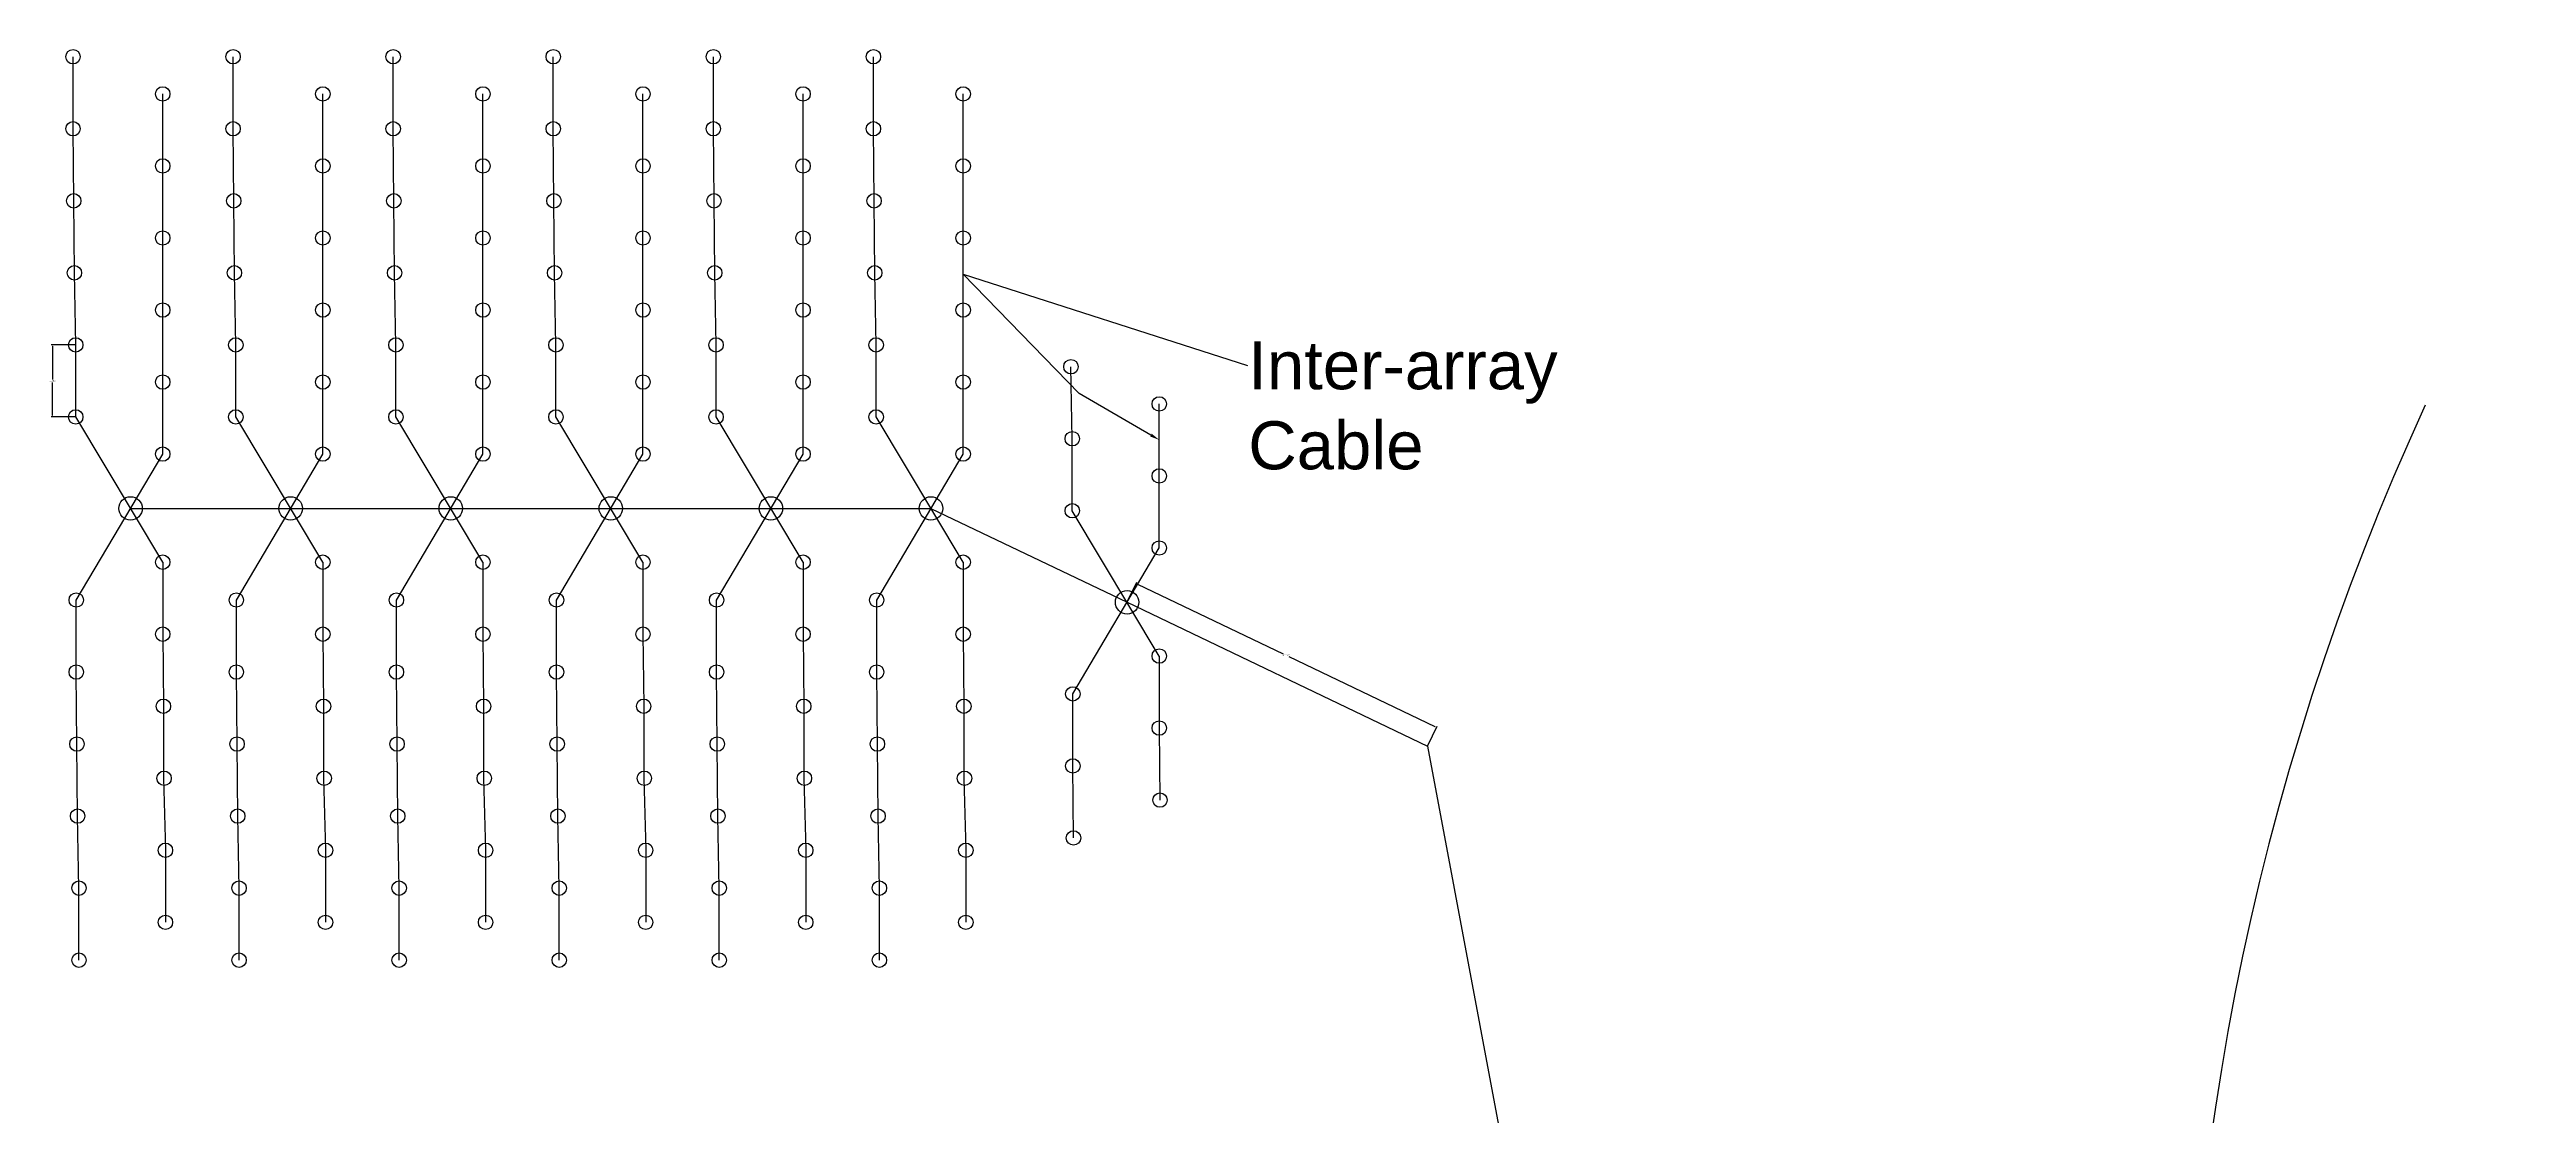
# Model space of a CAD drawing. Header units: metres. Extents: x -8 to 912, y -374 to 8.
# Drawn here: x -7.6 to 301.9, y -124.9 to 8.2 of the extents above; entities that cross this region are included whole.
import ezdxf
from ezdxf import colors
from ezdxf.entities.mleader import LeaderData, LeaderLine
from ezdxf.math import Vec2, Vec3

# ---------------------------------------------------------------- set-up
doc = ezdxf.new("R2010")
doc.units = ezdxf.units.M
doc.header["$MEASUREMENT"] = 0
doc.styles.get("Standard").update_dxf_attribs({"font": 'arial.ttf'})
doc.dimstyles.get("Standard").update_dxf_attribs({"dimtxt": 0.18, "dimasz": 0.18, "dimexe": 0.18, "dimexo": 0.0625, "dimgap": 0.09, "dimtad": 0, "dimtih": 1, "dimtoh": 1, "dimdec": 4, "dimzin": 0, "dimdsep": 46, "dimtxsty": 'Standard', "dimcen": 0.09, "dimadec": 0, "dimazin": 0, "dimtfac": 1, "dimtdec": 4, "dimtofl": 0, "dimtmove": 0, "dimatfit": 3, "dimfxl": 1, "dimtolj": 1, "dimtzin": 0, "dimarcsym": 0})

# ---------------------------------------------------------------- blocks, each defined once
blk = doc.blocks.new('*D6')
at = {"color": 0, "lineweight": -2, "transparency": 16777216}
for p, q in [((-4.36, -28.65), (-7.38, -28.65)), ((-7.2, -28.83), (-7.2, -32.97)), ((-7.2, -37.47), (-7.2, -33.33)), ((-4.36, -37.65), (-7.38, -37.65))]:
    blk.add_line(p, q, dxfattribs=at)
at = {"color": 0, "transparency": 16777216}
for points in [[(-7.23, -28.83), (-7.17, -28.83), (-7.2, -28.65)], [(-7.23, -37.47), (-7.17, -37.47), (-7.2, -37.65)]]:
    blk.add_solid(points, dxfattribs=at)
at = {"layer": 'Defpoints', "color": 0, "transparency": 16777216}
for p in [(-7.2, -28.65), (-4.3, -28.65), (-4.3, -37.65)]:
    blk.add_point(p, dxfattribs=at)
at = {"color": 0, "transparency": 16777216, "insert": (-7.2, -33.15), "char_height": 0.18, "attachment_point": 5}
blk.add_mtext('\\A1;9.0000', dxfattribs=at)
blk = doc.blocks.new('*D7')
at = {"color": 0, "lineweight": -2, "transparency": 16777216}
for p, q in [((127.08, -60.76), (128.25, -58.31)), ((128.34, -58.55), (146.56, -67.27)), ((165.55, -76.36), (147.32, -67.64)), ((164.62, -78.72), (165.79, -76.27))]:
    blk.add_line(p, q, dxfattribs=at)
at = {"color": 0, "transparency": 16777216}
for points in [[(128.35, -58.52), (128.32, -58.58), (128.17, -58.47)], [(165.56, -76.33), (165.53, -76.39), (165.71, -76.44)]]:
    blk.add_solid(points, dxfattribs=at)
at = {"layer": 'Defpoints', "color": 0, "transparency": 16777216}
for p in [(127.05, -60.81), (165.71, -76.44), (164.59, -78.78)]:
    blk.add_point(p, dxfattribs=at)
at = {"color": 0, "transparency": 16777216, "insert": (146.94, -67.45), "char_height": 0.18, "attachment_point": 5}
blk.add_mtext('\\A1;41.6125', dxfattribs=at)

msp = doc.modelspace()

# ---------------------------------------------------------------- linework, layer by layer
for p, q in [((-4.63799, -1.65072), (-4.63799, 7.34928)), ((15.36201, -1.65072), (15.36201, 7.34928)), ((15.36201, -1.65072), (15.36201, 7.34928)), ((35.36201, -1.65072), (35.36201, 7.34928)), ((35.36201, -1.65072), (35.36201, 7.34928)), ((55.36201, -1.65072), (55.36201, 7.34928)), ((75.36201, -1.65072), (75.36201, 7.34928)), ((75.36201, -1.65072), (75.36201, 7.34928)), ((75.36201, -1.65072), (75.36201, 7.34928)), ((95.36201, -1.65072), (95.36201, 7.34928)), ((95.36201, -1.65072), (95.36201, 7.34928)), ((95.36201, -1.65072), (95.36201, 7.34928)), ((6.57196, -6.29664), (6.57196, 2.70336)), ((26.57196, -6.29664), (26.57196, 2.70336)), ((26.57196, -6.29664), (26.57196, 2.70336)), ((46.57196, -6.29664), (46.57196, 2.70336)), ((46.57196, -6.29664), (46.57196, 2.70336)), ((66.57196, -6.29664), (66.57196, 2.70336)), ((86.57196, -6.29664), (86.57196, 2.70336)), ((86.57196, -6.29664), (86.57196, 2.70336)), ((86.57196, -6.29664), (86.57196, 2.70336)), ((106.57196, -6.29664), (106.57196, 2.70336)), ((106.57196, -6.29664), (106.57196, 2.70336)), ((106.57196, -6.29664), (106.57196, 2.70336)), ((-4.55374, -10.65033), (-4.63799, -1.65072)), ((15.44626, -10.65033), (15.36201, -1.65072)), ((15.44626, -10.65033), (15.36201, -1.65072)), ((35.44626, -10.65033), (35.36201, -1.65072)), ((35.44626, -10.65033), (35.36201, -1.65072)), ((55.44626, -10.65033), (55.36201, -1.65072)), ((75.44626, -10.65033), (75.36201, -1.65072)), ((75.44626, -10.65033), (75.36201, -1.65072)), ((75.44626, -10.65033), (75.36201, -1.65072)), ((95.44626, -10.65033), (95.36201, -1.65072)), ((95.44626, -10.65033), (95.36201, -1.65072)), ((95.44626, -10.65033), (95.36201, -1.65072)), ((6.57196, -15.29664), (6.57196, -6.29664)), ((26.57196, -15.29664), (26.57196, -6.29664)), ((26.57196, -15.29664), (26.57196, -6.29664)), ((46.57196, -15.29664), (46.57196, -6.29664)), ((46.57196, -15.29664), (46.57196, -6.29664)), ((66.57196, -15.29664), (66.57196, -6.29664)), ((86.57196, -15.29664), (86.57196, -6.29664)), ((86.57196, -15.29664), (86.57196, -6.29664)), ((86.57196, -15.29664), (86.57196, -6.29664)), ((106.57196, -15.29664), (106.57196, -6.29664)), ((106.57196, -15.29664), (106.57196, -6.29664)), ((106.57196, -15.29664), (106.57196, -6.29664)), ((-4.46949, -19.64993), (-4.55374, -10.65033)), ((15.53051, -19.64993), (15.44626, -10.65033)), ((15.53051, -19.64993), (15.44626, -10.65033)), ((35.53051, -19.64993), (35.44626, -10.65033)), ((35.53051, -19.64993), (35.44626, -10.65033)), ((55.53051, -19.64993), (55.44626, -10.65033)), ((75.53051, -19.64993), (75.44626, -10.65033)), ((75.53051, -19.64993), (75.44626, -10.65033)), ((75.53051, -19.64993), (75.44626, -10.65033)), ((95.53051, -19.64993), (95.44626, -10.65033)), ((95.53051, -19.64993), (95.44626, -10.65033)), ((95.53051, -19.64993), (95.44626, -10.65033)), ((6.57196, -24.29664), (6.57196, -15.29664)), ((26.57196, -24.29664), (26.57196, -15.29664)), ((26.57196, -24.29664), (26.57196, -15.29664)), ((46.57196, -24.29664), (46.57196, -15.29664)), ((46.57196, -24.29664), (46.57196, -15.29664)), ((66.57196, -24.29664), (66.57196, -15.29664)), ((86.57196, -24.29664), (86.57196, -15.29664)), ((86.57196, -24.29664), (86.57196, -15.29664)), ((86.57196, -24.29664), (86.57196, -15.29664)), ((106.57196, -24.29664), (106.57196, -15.29664)), ((106.57196, -24.29664), (106.57196, -15.29664)), ((106.57196, -24.29664), (106.57196, -15.29664)), ((-4.30099, -28.64914), (-4.46949, -19.64993)), ((15.69901, -28.64914), (15.53051, -19.64993)), ((15.69901, -28.64914), (15.53051, -19.64993)), ((35.69901, -28.64914), (35.53051, -19.64993)), ((35.69901, -28.64914), (35.53051, -19.64993)), ((55.69901, -28.64914), (55.53051, -19.64993)), ((75.69901, -28.64914), (75.53051, -19.64993)), ((75.69901, -28.64914), (75.53051, -19.64993)), ((75.69901, -28.64914), (75.53051, -19.64993)), ((95.69901, -28.64914), (95.53051, -19.64993)), ((95.69901, -28.64914), (95.53051, -19.64993)), ((95.69901, -28.64914), (95.53051, -19.64993)), ((6.57196, -33.29664), (6.57196, -24.29664)), ((26.57196, -33.29664), (26.57196, -24.29664)), ((26.57196, -33.29664), (26.57196, -24.29664)), ((46.57196, -33.29664), (46.57196, -24.29664)), ((46.57196, -33.29664), (46.57196, -24.29664)), ((66.57196, -33.29664), (66.57196, -24.29664)), ((86.57196, -33.29664), (86.57196, -24.29664)), ((86.57196, -33.29664), (86.57196, -24.29664)), ((86.57196, -33.29664), (86.57196, -24.29664)), ((106.57196, -33.29664), (106.57196, -24.29664)), ((106.57196, -33.29664), (106.57196, -24.29664)), ((106.57196, -33.29664), (106.57196, -24.29664)), ((-4.30099, -37.64914), (-4.30099, -28.64914)), ((15.69901, -37.64914), (15.69901, -28.64914)), ((15.69901, -37.64914), (15.69901, -28.64914)), ((35.69901, -37.64914), (35.69901, -28.64914)), ((35.69901, -37.64914), (35.69901, -28.64914)), ((55.69901, -37.64914), (55.69901, -28.64914)), ((75.69901, -37.64914), (75.69901, -28.64914)), ((75.69901, -37.64914), (75.69901, -28.64914)), ((75.69901, -37.64914), (75.69901, -28.64914)), ((95.69901, -37.64914), (95.69901, -28.64914)), ((95.69901, -37.64914), (95.69901, -28.64914)), ((95.69901, -37.64914), (95.69901, -28.64914)), ((6.57196, -42.29664), (6.57196, -33.29664)), ((26.57196, -42.29664), (26.57196, -33.29664)), ((26.57196, -42.29664), (26.57196, -33.29664)), ((46.57196, -42.29664), (46.57196, -33.29664)), ((46.57196, -42.29664), (46.57196, -33.29664)), ((66.57196, -42.29664), (66.57196, -33.29664)), ((86.57196, -42.29664), (86.57196, -33.29664)), ((86.57196, -42.29664), (86.57196, -33.29664)), ((86.57196, -42.29664), (86.57196, -33.29664)), ((106.57196, -42.29664), (106.57196, -33.29664)), ((106.57196, -42.29664), (106.57196, -33.29664)), ((106.57196, -42.29664), (106.57196, -33.29664)), ((120.20337, -40.378), (120.03487, -31.37878)), ((120.20337, -40.378), (120.03487, -31.37878)), ((120.20337, -40.378), (120.03487, -31.37878)), ((131.07632, -45.02549), (131.07632, -36.02549)), ((131.07632, -45.02549), (131.07632, -36.02549)), ((131.07632, -45.02549), (131.07632, -36.02549)), ((6.57196, -55.79664), (-4.30099, -37.64914)), ((26.57196, -55.79664), (15.69901, -37.64914)), ((26.57196, -55.79664), (15.69901, -37.64914)), ((46.57196, -55.79664), (35.69901, -37.64914)), ((46.57196, -55.79664), (35.69901, -37.64914)), ((66.57196, -55.79664), (55.69901, -37.64914)), ((86.57196, -55.79664), (75.69901, -37.64914)), ((86.57196, -55.79664), (75.69901, -37.64914)), ((86.57196, -55.79664), (75.69901, -37.64914)), ((106.57196, -55.79664), (95.69901, -37.64914)), ((106.57196, -55.79664), (95.69901, -37.64914)), ((106.57196, -55.79664), (95.69901, -37.64914)), ((-4.23184, -60.52526), (6.57196, -42.29664)), ((15.76816, -60.52526), (26.57196, -42.29664)), ((15.76816, -60.52526), (26.57196, -42.29664)), ((35.76816, -60.52526), (46.57196, -42.29664)), ((35.76816, -60.52526), (46.57196, -42.29664)), ((55.76816, -60.52526), (66.57196, -42.29664)), ((75.76816, -60.52526), (86.57196, -42.29664)), ((75.76816, -60.52526), (86.57196, -42.29664)), ((75.76816, -60.52526), (86.57196, -42.29664)), ((95.76816, -60.52526), (106.57196, -42.29664)), ((95.76816, -60.52526), (106.57196, -42.29664)), ((95.76816, -60.52526), (106.57196, -42.29664)), ((120.20337, -49.378), (120.20337, -40.378)), ((120.20337, -49.378), (120.20337, -40.378)), ((120.20337, -49.378), (120.20337, -40.378)), ((131.07632, -54.02549), (131.07632, -45.02549)), ((131.07632, -54.02549), (131.07632, -45.02549)), ((131.07632, -54.02549), (131.07632, -45.02549)), ((2.54966, -49.08322), (22.54966, -49.08322)), ((22.54966, -49.08322), (42.54966, -49.08322)), ((42.54966, -49.08322), (62.54966, -49.08322)), ((62.54966, -49.08322), (82.54966, -49.08322)), ((82.54966, -49.08322), (102.54966, -49.08322)), ((102.54966, -49.08322), (127.05402, -60.81208)), ((131.07632, -67.52549), (120.20337, -49.378)), ((131.07632, -67.52549), (120.20337, -49.378)), ((131.07632, -67.52549), (120.20337, -49.378)), ((120.27252, -72.25411), (131.07632, -54.02549)), ((120.27252, -72.25411), (131.07632, -54.02549)), ((120.27252, -72.25411), (131.07632, -54.02549)), ((6.57196, -55.79664), (6.57196, -64.79664)), ((26.57196, -55.79664), (26.57196, -64.79664)), ((26.57196, -55.79664), (26.57196, -64.79664)), ((46.57196, -55.79664), (46.57196, -64.79664)), ((46.57196, -55.79664), (46.57196, -64.79664)), ((66.57196, -55.79664), (66.57196, -64.79664)), ((86.57196, -55.79664), (86.57196, -64.79664)), ((86.57196, -55.79664), (86.57196, -64.79664)), ((86.57196, -55.79664), (86.57196, -64.79664)), ((106.57196, -55.79664), (106.57196, -64.79664)), ((106.57196, -55.79664), (106.57196, -64.79664)), ((106.57196, -55.79664), (106.57196, -64.79664)), ((-4.23184, -69.52526), (-4.23184, -60.52526)), ((15.76816, -69.52526), (15.76816, -60.52526)), ((15.76816, -69.52526), (15.76816, -60.52526)), ((35.76816, -69.52526), (35.76816, -60.52526)), ((35.76816, -69.52526), (35.76816, -60.52526)), ((55.76816, -69.52526), (55.76816, -60.52526)), ((75.76816, -69.52526), (75.76816, -60.52526)), ((75.76816, -69.52526), (75.76816, -60.52526)), ((75.76816, -69.52526), (75.76816, -60.52526)), ((95.76816, -69.52526), (95.76816, -60.52526)), ((95.76816, -69.52526), (95.76816, -60.52526)), ((95.76816, -69.52526), (95.76816, -60.52526)), ((127.05402, -60.81208), (164.5885, -78.77771)), ((6.57196, -64.79664), (6.65621, -73.79625)), ((26.57196, -64.79664), (26.65621, -73.79625)), ((26.57196, -64.79664), (26.65621, -73.79625)), ((46.57196, -64.79664), (46.65621, -73.79625)), ((46.57196, -64.79664), (46.65621, -73.79625)), ((66.57196, -64.79664), (66.65621, -73.79625)), ((86.57196, -64.79664), (86.65621, -73.79625)), ((86.57196, -64.79664), (86.65621, -73.79625)), ((86.57196, -64.79664), (86.65621, -73.79625)), ((106.57196, -64.79664), (106.65621, -73.79625)), ((106.57196, -64.79664), (106.65621, -73.79625)), ((106.57196, -64.79664), (106.65621, -73.79625)), ((131.07632, -67.52549), (131.07632, -76.52549)), ((131.07632, -67.52549), (131.07632, -76.52549)), ((131.07632, -67.52549), (131.07632, -76.52549)), ((-4.14759, -78.52486), (-4.23184, -69.52526)), ((15.85241, -78.52486), (15.76816, -69.52526)), ((15.85241, -78.52486), (15.76816, -69.52526)), ((35.85241, -78.52486), (35.76816, -69.52526)), ((35.85241, -78.52486), (35.76816, -69.52526)), ((55.85241, -78.52486), (55.76816, -69.52526)), ((75.85241, -78.52486), (75.76816, -69.52526)), ((75.85241, -78.52486), (75.76816, -69.52526)), ((75.85241, -78.52486), (75.76816, -69.52526)), ((95.85241, -78.52486), (95.76816, -69.52526)), ((95.85241, -78.52486), (95.76816, -69.52526)), ((95.85241, -78.52486), (95.76816, -69.52526)), ((6.65621, -73.79625), (6.65621, -82.79585)), ((26.65621, -73.79625), (26.65621, -82.79585)), ((26.65621, -73.79625), (26.65621, -82.79585)), ((46.65621, -73.79625), (46.65621, -82.79585)), ((46.65621, -73.79625), (46.65621, -82.79585)), ((66.65621, -73.79625), (66.65621, -82.79585)), ((86.65621, -73.79625), (86.65621, -82.79585)), ((86.65621, -73.79625), (86.65621, -82.79585)), ((86.65621, -73.79625), (86.65621, -82.79585)), ((106.65621, -73.79625), (106.65621, -82.79585)), ((106.65621, -73.79625), (106.65621, -82.79585)), ((106.65621, -73.79625), (106.65621, -82.79585)), ((120.27252, -81.25411), (120.27252, -72.25411)), ((120.27252, -81.25411), (120.27252, -72.25411)), ((120.27252, -81.25411), (120.27252, -72.25411)), ((131.07632, -76.52549), (131.16057, -85.5251)), ((131.07632, -76.52549), (131.16057, -85.5251)), ((131.07632, -76.52549), (131.16057, -85.5251)), ((-4.06334, -87.52447), (-4.14759, -78.52486)), ((15.93666, -87.52447), (15.85241, -78.52486)), ((15.93666, -87.52447), (15.85241, -78.52486)), ((35.93666, -87.52447), (35.85241, -78.52486)), ((35.93666, -87.52447), (35.85241, -78.52486)), ((55.93666, -87.52447), (55.85241, -78.52486)), ((75.93666, -87.52447), (75.85241, -78.52486)), ((75.93666, -87.52447), (75.85241, -78.52486)), ((75.93666, -87.52447), (75.85241, -78.52486)), ((95.93666, -87.52447), (95.85241, -78.52486)), ((95.93666, -87.52447), (95.85241, -78.52486)), ((95.93666, -87.52447), (95.85241, -78.52486)), ((164.5885, -78.77771), (184.65967, -185.74297)), ((6.65621, -82.79585), (6.90896, -91.79506)), ((26.65621, -82.79585), (26.90896, -91.79506)), ((26.65621, -82.79585), (26.90896, -91.79506)), ((46.65621, -82.79585), (46.90896, -91.79506)), ((46.65621, -82.79585), (46.90896, -91.79506)), ((66.65621, -82.79585), (66.90896, -91.79506)), ((86.65621, -82.79585), (86.90896, -91.79506)), ((86.65621, -82.79585), (86.90896, -91.79506)), ((86.65621, -82.79585), (86.90896, -91.79506)), ((106.65621, -82.79585), (106.90896, -91.79506)), ((106.65621, -82.79585), (106.90896, -91.79506)), ((106.65621, -82.79585), (106.90896, -91.79506)), ((120.35677, -90.25372), (120.27252, -81.25411)), ((120.35677, -90.25372), (120.27252, -81.25411)), ((120.35677, -90.25372), (120.27252, -81.25411)), ((-3.89485, -96.52368), (-4.06334, -87.52447)), ((16.10515, -96.52368), (15.93666, -87.52447)), ((16.10515, -96.52368), (15.93666, -87.52447)), ((36.10515, -96.52368), (35.93666, -87.52447)), ((36.10515, -96.52368), (35.93666, -87.52447)), ((56.10515, -96.52368), (55.93666, -87.52447)), ((76.10515, -96.52368), (75.93666, -87.52447)), ((76.10515, -96.52368), (75.93666, -87.52447)), ((76.10515, -96.52368), (75.93666, -87.52447)), ((96.10515, -96.52368), (95.93666, -87.52447)), ((96.10515, -96.52368), (95.93666, -87.52447)), ((96.10515, -96.52368), (95.93666, -87.52447)), ((6.90896, -91.79506), (6.90896, -100.79506)), ((26.90896, -91.79506), (26.90896, -100.79506)), ((26.90896, -91.79506), (26.90896, -100.79506)), ((46.90896, -91.79506), (46.90896, -100.79506)), ((46.90896, -91.79506), (46.90896, -100.79506)), ((66.90896, -91.79506), (66.90896, -100.79506)), ((86.90896, -91.79506), (86.90896, -100.79506)), ((86.90896, -91.79506), (86.90896, -100.79506)), ((86.90896, -91.79506), (86.90896, -100.79506)), ((106.90896, -91.79506), (106.90896, -100.79506)), ((106.90896, -91.79506), (106.90896, -100.79506)), ((106.90896, -91.79506), (106.90896, -100.79506)), ((-3.89485, -105.52368), (-3.89485, -96.52368)), ((16.10515, -105.52368), (16.10515, -96.52368)), ((16.10515, -105.52368), (16.10515, -96.52368)), ((36.10515, -105.52368), (36.10515, -96.52368)), ((36.10515, -105.52368), (36.10515, -96.52368)), ((56.10515, -105.52368), (56.10515, -96.52368)), ((76.10515, -105.52368), (76.10515, -96.52368)), ((76.10515, -105.52368), (76.10515, -96.52368)), ((76.10515, -105.52368), (76.10515, -96.52368)), ((96.10515, -105.52368), (96.10515, -96.52368)), ((96.10515, -105.52368), (96.10515, -96.52368)), ((96.10515, -105.52368), (96.10515, -96.52368))]:
    msp.add_line(p, q)
for centre in [(-4.63799, 7.34928), (15.36201, 7.34928), (15.36201, 7.34928), (35.36201, 7.34928), (35.36201, 7.34928), (55.36201, 7.34928), (75.36201, 7.34928), (75.36201, 7.34928), (75.36201, 7.34928), (95.36201, 7.34928), (95.36201, 7.34928), (95.36201, 7.34928), (6.57196, 2.70336), (26.57196, 2.70336), (26.57196, 2.70336), (46.57196, 2.70336), (46.57196, 2.70336), (66.57196, 2.70336), (86.57196, 2.70336), (86.57196, 2.70336), (86.57196, 2.70336), (106.57196, 2.70336), (106.57196, 2.70336), (106.57196, 2.70336), (-4.63799, -1.65072), (15.36201, -1.65072), (15.36201, -1.65072), (35.36201, -1.65072), (35.36201, -1.65072), (55.36201, -1.65072), (75.36201, -1.65072), (75.36201, -1.65072), (75.36201, -1.65072), (95.36201, -1.65072), (95.36201, -1.65072), (95.36201, -1.65072), (6.57196, -6.29664), (26.57196, -6.29664), (26.57196, -6.29664), (46.57196, -6.29664), (46.57196, -6.29664), (66.57196, -6.29664), (86.57196, -6.29664), (86.57196, -6.29664), (86.57196, -6.29664), (106.57196, -6.29664), (106.57196, -6.29664), (106.57196, -6.29664), (-4.55374, -10.65033), (15.44626, -10.65033), (15.44626, -10.65033), (35.44626, -10.65033), (35.44626, -10.65033), (55.44626, -10.65033), (75.44626, -10.65033), (75.44626, -10.65033), (75.44626, -10.65033), (95.44626, -10.65033), (95.44626, -10.65033), (95.44626, -10.65033), (6.57196, -15.29664), (26.57196, -15.29664), (26.57196, -15.29664), (46.57196, -15.29664), (46.57196, -15.29664), (66.57196, -15.29664), (86.57196, -15.29664), (86.57196, -15.29664), (86.57196, -15.29664), (106.57196, -15.29664), (106.57196, -15.29664), (106.57196, -15.29664), (-4.46949, -19.64993), (15.53051, -19.64993), (15.53051, -19.64993), (35.53051, -19.64993), (35.53051, -19.64993), (55.53051, -19.64993), (75.53051, -19.64993), (75.53051, -19.64993), (75.53051, -19.64993), (95.53051, -19.64993), (95.53051, -19.64993), (95.53051, -19.64993), (6.57196, -24.29664), (26.57196, -24.29664), (26.57196, -24.29664), (46.57196, -24.29664), (46.57196, -24.29664), (66.57196, -24.29664), (86.57196, -24.29664), (86.57196, -24.29664), (86.57196, -24.29664), (106.57196, -24.29664), (106.57196, -24.29664), (106.57196, -24.29664), (-4.30099, -28.64914), (15.69901, -28.64914), (15.69901, -28.64914), (35.69901, -28.64914), (35.69901, -28.64914), (55.69901, -28.64914), (75.69901, -28.64914), (75.69901, -28.64914), (75.69901, -28.64914), (95.69901, -28.64914), (95.69901, -28.64914), (95.69901, -28.64914), (120.03487, -31.37878), (120.03487, -31.37878), (120.03487, -31.37878), (6.57196, -33.29664), (26.57196, -33.29664), (26.57196, -33.29664), (46.57196, -33.29664), (46.57196, -33.29664), (66.57196, -33.29664), (86.57196, -33.29664), (86.57196, -33.29664), (86.57196, -33.29664), (106.57196, -33.29664), (106.57196, -33.29664), (106.57196, -33.29664), (-4.30099, -37.64914), (15.69901, -37.64914), (15.69901, -37.64914), (35.69901, -37.64914), (35.69901, -37.64914), (55.69901, -37.64914), (75.69901, -37.64914), (75.69901, -37.64914), (75.69901, -37.64914), (95.69901, -37.64914), (95.69901, -37.64914), (95.69901, -37.64914), (131.07632, -36.02549), (131.07632, -36.02549), (131.07632, -36.02549), (120.20337, -40.378), (120.20337, -40.378), (120.20337, -40.378), (6.57196, -42.29664), (26.57196, -42.29664), (26.57196, -42.29664), (46.57196, -42.29664), (46.57196, -42.29664), (66.57196, -42.29664), (86.57196, -42.29664), (86.57196, -42.29664), (86.57196, -42.29664), (106.57196, -42.29664), (106.57196, -42.29664), (106.57196, -42.29664), (131.07632, -45.02549), (131.07632, -45.02549), (131.07632, -45.02549), (120.20337, -49.378), (120.20337, -49.378), (120.20337, -49.378), (6.57196, -55.79664), (6.57196, -55.79664), (26.57196, -55.79664), (26.57196, -55.79664), (26.57196, -55.79664), (26.57196, -55.79664), (46.57196, -55.79664), (46.57196, -55.79664), (46.57196, -55.79664), (46.57196, -55.79664), (66.57196, -55.79664), (66.57196, -55.79664), (86.57196, -55.79664), (86.57196, -55.79664), (86.57196, -55.79664), (86.57196, -55.79664), (86.57196, -55.79664), (86.57196, -55.79664), (106.57196, -55.79664), (106.57196, -55.79664), (106.57196, -55.79664), (106.57196, -55.79664), (106.57196, -55.79664), (106.57196, -55.79664), (131.07632, -54.02549), (131.07632, -54.02549), (131.07632, -54.02549), (-4.23184, -60.52526), (15.76816, -60.52526), (15.76816, -60.52526), (35.76816, -60.52526), (35.76816, -60.52526), (55.76816, -60.52526), (75.76816, -60.52526), (75.76816, -60.52526), (75.76816, -60.52526), (95.76816, -60.52526), (95.76816, -60.52526), (95.76816, -60.52526), (6.57196, -64.79664), (6.57196, -64.79664), (26.57196, -64.79664), (26.57196, -64.79664), (26.57196, -64.79664), (26.57196, -64.79664), (46.57196, -64.79664), (46.57196, -64.79664), (46.57196, -64.79664), (46.57196, -64.79664), (66.57196, -64.79664), (66.57196, -64.79664), (86.57196, -64.79664), (86.57196, -64.79664), (86.57196, -64.79664), (86.57196, -64.79664), (86.57196, -64.79664), (86.57196, -64.79664), (106.57196, -64.79664), (106.57196, -64.79664), (106.57196, -64.79664), (106.57196, -64.79664), (106.57196, -64.79664), (106.57196, -64.79664), (131.07632, -67.52549), (131.07632, -67.52549), (131.07632, -67.52549), (131.07632, -67.52549), (131.07632, -67.52549), (131.07632, -67.52549), (-4.23184, -69.52526), (15.76816, -69.52526), (15.76816, -69.52526), (35.76816, -69.52526), (35.76816, -69.52526), (55.76816, -69.52526), (75.76816, -69.52526), (75.76816, -69.52526), (75.76816, -69.52526), (95.76816, -69.52526), (95.76816, -69.52526), (95.76816, -69.52526), (6.65621, -73.79625), (6.65621, -73.79625), (26.65621, -73.79625), (26.65621, -73.79625), (26.65621, -73.79625), (26.65621, -73.79625), (46.65621, -73.79625), (46.65621, -73.79625), (46.65621, -73.79625), (46.65621, -73.79625), (66.65621, -73.79625), (66.65621, -73.79625), (86.65621, -73.79625), (86.65621, -73.79625), (86.65621, -73.79625), (86.65621, -73.79625), (86.65621, -73.79625), (86.65621, -73.79625), (106.65621, -73.79625), (106.65621, -73.79625), (106.65621, -73.79625), (106.65621, -73.79625), (106.65621, -73.79625), (106.65621, -73.79625), (120.27252, -72.25411), (120.27252, -72.25411), (120.27252, -72.25411), (131.07632, -76.52549), (131.07632, -76.52549), (131.07632, -76.52549), (131.07632, -76.52549), (131.07632, -76.52549), (131.07632, -76.52549), (-4.14759, -78.52486), (15.85241, -78.52486), (15.85241, -78.52486), (35.85241, -78.52486), (35.85241, -78.52486), (55.85241, -78.52486), (75.85241, -78.52486), (75.85241, -78.52486), (75.85241, -78.52486), (95.85241, -78.52486), (95.85241, -78.52486), (95.85241, -78.52486), (120.27252, -81.25411), (120.27252, -81.25411), (120.27252, -81.25411), (6.74046, -82.79585), (6.74046, -82.79585), (26.74046, -82.79585), (26.74046, -82.79585), (26.74046, -82.79585), (26.74046, -82.79585), (46.74046, -82.79585), (46.74046, -82.79585), (46.74046, -82.79585), (46.74046, -82.79585), (66.74046, -82.79585), (66.74046, -82.79585), (86.74046, -82.79585), (86.74046, -82.79585), (86.74046, -82.79585), (86.74046, -82.79585), (86.74046, -82.79585), (86.74046, -82.79585), (106.74046, -82.79585), (106.74046, -82.79585), (106.74046, -82.79585), (106.74046, -82.79585), (106.74046, -82.79585), (106.74046, -82.79585), (-4.06334, -87.52447), (15.93666, -87.52447), (15.93666, -87.52447), (35.93666, -87.52447), (35.93666, -87.52447), (55.93666, -87.52447), (75.93666, -87.52447), (75.93666, -87.52447), (75.93666, -87.52447), (95.93666, -87.52447), (95.93666, -87.52447), (95.93666, -87.52447), (131.16057, -85.5251), (131.16057, -85.5251), (131.16057, -85.5251), (131.16057, -85.5251), (131.16057, -85.5251), (131.16057, -85.5251), (120.35677, -90.25372), (120.35677, -90.25372), (120.35677, -90.25372), (6.90896, -91.79506), (6.90896, -91.79506), (26.90896, -91.79506), (26.90896, -91.79506), (26.90896, -91.79506), (26.90896, -91.79506), (46.90896, -91.79506), (46.90896, -91.79506), (46.90896, -91.79506), (46.90896, -91.79506), (66.90896, -91.79506), (66.90896, -91.79506), (86.90896, -91.79506), (86.90896, -91.79506), (86.90896, -91.79506), (86.90896, -91.79506), (86.90896, -91.79506), (86.90896, -91.79506), (106.90896, -91.79506), (106.90896, -91.79506), (106.90896, -91.79506), (106.90896, -91.79506), (106.90896, -91.79506), (106.90896, -91.79506), (-3.89485, -96.52368), (16.10515, -96.52368), (16.10515, -96.52368), (36.10515, -96.52368), (36.10515, -96.52368), (56.10515, -96.52368), (76.10515, -96.52368), (76.10515, -96.52368), (76.10515, -96.52368), (96.10515, -96.52368), (96.10515, -96.52368), (96.10515, -96.52368), (6.90896, -100.79506), (6.90896, -100.79506), (26.90896, -100.79506), (26.90896, -100.79506), (26.90896, -100.79506), (26.90896, -100.79506), (46.90896, -100.79506), (46.90896, -100.79506), (46.90896, -100.79506), (46.90896, -100.79506), (66.90896, -100.79506), (66.90896, -100.79506), (86.90896, -100.79506), (86.90896, -100.79506), (86.90896, -100.79506), (86.90896, -100.79506), (86.90896, -100.79506), (86.90896, -100.79506), (106.90896, -100.79506), (106.90896, -100.79506), (106.90896, -100.79506), (106.90896, -100.79506), (106.90896, -100.79506), (106.90896, -100.79506), (-3.89485, -105.52368), (16.10515, -105.52368), (16.10515, -105.52368), (36.10515, -105.52368), (36.10515, -105.52368), (56.10515, -105.52368), (76.10515, -105.52368), (76.10515, -105.52368), (76.10515, -105.52368), (96.10515, -105.52368), (96.10515, -105.52368), (96.10515, -105.52368)]:
    msp.add_circle(centre, 0.9)
at = {"color": 5}
for centre in [(2.54966, -49.08322), (22.54966, -49.08322), (22.54966, -49.08322), (42.54966, -49.08322), (42.54966, -49.08322), (62.54966, -49.08322), (82.54966, -49.08322), (82.54966, -49.08322), (82.54966, -49.08322), (102.54966, -49.08322), (102.54966, -49.08322), (102.54966, -49.08322), (127.05402, -60.81208), (127.05402, -60.81208), (127.05402, -60.81208)]:
    msp.add_circle(centre, 1.46333, dxfattribs=at)
msp.add_arc((583.41794, -171.91749), 323.97488, 155.2345133, 209.6571137)

# ---------------------------------------------------------------- dimensions: what is measured, and where the dimension line sits
dim = msp.add_linear_dim(base=(-7.19716, -28.64914), p1=(-4.30099, -37.64914), p2=(-4.30099, -28.64914), angle=90, dimstyle='Standard')
dim.commit()
dim.dimension.update_dxf_attribs({"geometry": '*D6', "text_midpoint": (-7.19716, -33.14914)})
dim = msp.add_aligned_dim(p1=(127.05402, -60.81208), p2=(164.5885, -78.77771), distance=2.59541, dimstyle='Standard')
dim.commit()
dim.dimension.update_dxf_attribs({"geometry": '*D7', "text_midpoint": (146.94179, -67.45383)})

# ---------------------------------------------------------------- leaders
ml = msp.add_multileader_mtext('Standard', dxfattribs=at)
ml.set_content('Inter-array\\PCable', color=5)
ml.set_leader_properties()
ml.build(insert=Vec2(0, 0))
ml.multileader.update_dxf_attribs({"has_dogleg": 0, "dogleg_length": 0.36, "arrow_head_size": 1.2})
ctx = ml.context
ctx.base_point, ctx.char_height, ctx.arrow_head_size, ctx.landing_gap_size, ctx.plane_origin = Vec3(142.10065, -31.246), 6, 1.2, 0.09, Vec3(135.71872, -7.51056)
notes = []
notes.append((ctx, [(0, (1, 1, 0), (141.74065, -31.246), (1, 0), 0.36, [(3, [(131.07632, -40.52549), (121.06531, -34.73551), (106.57196, -19.79664)], 0, [])])]))
ctx.mtext.insert, ctx.mtext.flow_direction = Vec3(142.19065, -28.19484), 5
for ctx, leaders in notes:
    for number, flags, end, landing, length, lines in leaders:
        leader = LeaderData()
        leader.index, (leader.has_last_leader_line, leader.has_dogleg_vector, leader.attachment_direction) = number, flags
        leader.last_leader_point, leader.dogleg_vector, leader.dogleg_length = Vec3(end), Vec3(landing), length
        for number, points, colour, breaks in lines:
            line = LeaderLine()
            line.index, line.vertices, line.color, line.breaks = number, Vec3.list(points), colors.encode_raw_color(colour), breaks
            leader.lines.append(line)
        ctx.leaders.append(leader)

doc.saveas('drawing.dxf')
